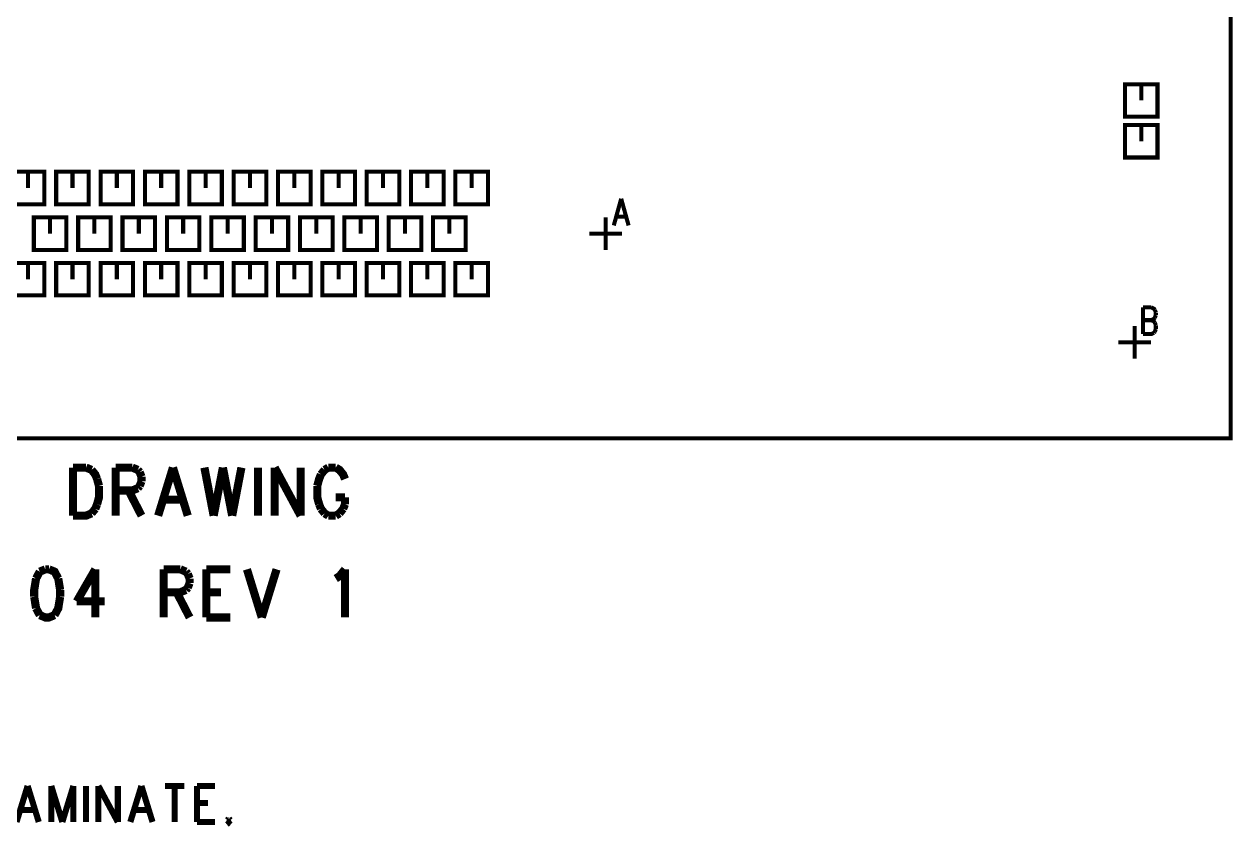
# Model space of a CAD drawing. Extents: x 7.3 to 17.4, y 4.7 to 13.3.
# Drawn here: x 10.535 to 13.505, y 7.046 to 9.017 of the extents above; entities that cross this region are included whole.
import ezdxf

# ---------------------------------------------------------------- set-up
doc = ezdxf.new("R2010")
doc.units = 0
doc.layers.add('DD_PHO', color=6, linetype='CONTINUOUS')

msp = doc.modelspace()

# ---------------------------------------------------------------- linework, layer by layer
at = {"layer": 'DD_PHO'}
for points, const_width in [([(8, 8), (13.5, 8), (13.5, 13), (8, 13), (8, 8)], 0.01), ([(13.24, 8.79), (13.32, 8.79), (13.32, 8.87), (13.24, 8.87), (13.24, 8.79)], 0.01), ([(13.28, 8.83), (13.28, 8.87)], 0.01), ([(13.24, 8.69), (13.32, 8.69), (13.32, 8.77), (13.24, 8.77), (13.24, 8.69)], 0.01), ([(13.28, 8.73), (13.28, 8.77)], 0.01), ([(10.505, 8.575), (10.585, 8.575), (10.585, 8.655), (10.505, 8.655), (10.505, 8.575)], 0.01), ([(10.545, 8.615), (10.545, 8.655)], 0.01), ([(10.614, 8.575), (10.694, 8.575), (10.694, 8.655), (10.614, 8.655), (10.614, 8.575)], 0.01), ([(10.654, 8.615), (10.654, 8.655)], 0.01), ([(10.723, 8.575), (10.803, 8.575), (10.803, 8.655), (10.723, 8.655), (10.723, 8.575)], 0.01), ([(10.763, 8.615), (10.763, 8.655)], 0.01), ([(10.832, 8.575), (10.912, 8.575), (10.912, 8.655), (10.832, 8.655), (10.832, 8.575)], 0.01), ([(10.872, 8.615), (10.872, 8.655)], 0.01), ([(10.941, 8.575), (11.021, 8.575), (11.021, 8.655), (10.941, 8.655), (10.941, 8.575)], 0.01), ([(10.981, 8.615), (10.981, 8.655)], 0.01), ([(11.05, 8.575), (11.13, 8.575), (11.13, 8.655), (11.05, 8.655), (11.05, 8.575)], 0.01), ([(11.09, 8.615), (11.09, 8.655)], 0.01), ([(11.159, 8.575), (11.239, 8.575), (11.239, 8.655), (11.159, 8.655), (11.159, 8.575)], 0.01), ([(11.199, 8.615), (11.199, 8.655)], 0.01), ([(11.268, 8.575), (11.348, 8.575), (11.348, 8.655), (11.268, 8.655), (11.268, 8.575)], 0.01), ([(11.308, 8.615), (11.308, 8.655)], 0.01), ([(11.377, 8.575), (11.457, 8.575), (11.457, 8.655), (11.377, 8.655), (11.377, 8.575)], 0.01), ([(11.417, 8.615), (11.417, 8.655)], 0.01), ([(11.486, 8.575), (11.566, 8.575), (11.566, 8.655), (11.486, 8.655), (11.486, 8.575)], 0.01), ([(11.526, 8.615), (11.526, 8.655)], 0.01), ([(11.595, 8.575), (11.675, 8.575), (11.675, 8.655), (11.595, 8.655), (11.595, 8.575)], 0.01), ([(11.635, 8.615), (11.635, 8.655)], 0.01), ([(12.00218, 8.58862), (11.984, 8.523)], 0.01), ([(12.00218, 8.58862), (12.02036, 8.523)], 0.01), ([(10.559, 8.463), (10.639, 8.463), (10.639, 8.543), (10.559, 8.543), (10.559, 8.463)], 0.01), ([(10.599, 8.503), (10.599, 8.543)], 0.01), ([(10.668, 8.463), (10.748, 8.463), (10.748, 8.543), (10.668, 8.543), (10.668, 8.463)], 0.01), ([(10.708, 8.503), (10.708, 8.543)], 0.01), ([(10.777, 8.463), (10.857, 8.463), (10.857, 8.543), (10.777, 8.543), (10.777, 8.463)], 0.01), ([(10.817, 8.503), (10.817, 8.543)], 0.01), ([(10.886, 8.463), (10.966, 8.463), (10.966, 8.543), (10.886, 8.543), (10.886, 8.463)], 0.01), ([(10.926, 8.503), (10.926, 8.543)], 0.01), ([(10.995, 8.463), (11.075, 8.463), (11.075, 8.543), (10.995, 8.543), (10.995, 8.463)], 0.01), ([(11.035, 8.503), (11.035, 8.543)], 0.01), ([(11.104, 8.463), (11.184, 8.463), (11.184, 8.543), (11.104, 8.543), (11.104, 8.463)], 0.01), ([(11.144, 8.503), (11.144, 8.543)], 0.01), ([(11.213, 8.463), (11.293, 8.463), (11.293, 8.543), (11.213, 8.543), (11.213, 8.463)], 0.01), ([(11.253, 8.503), (11.253, 8.543)], 0.01), ([(11.322, 8.463), (11.402, 8.463), (11.402, 8.543), (11.322, 8.543), (11.322, 8.463)], 0.01), ([(11.362, 8.503), (11.362, 8.543)], 0.01), ([(11.431, 8.463), (11.511, 8.463), (11.511, 8.543), (11.431, 8.543), (11.431, 8.463)], 0.01), ([(11.471, 8.503), (11.471, 8.543)], 0.01), ([(11.54, 8.463), (11.62, 8.463), (11.62, 8.543), (11.54, 8.543), (11.54, 8.463)], 0.01), ([(11.58, 8.503), (11.58, 8.543)], 0.01), ([(11.964, 8.463), (11.964, 8.543)], 0.01), ([(11.99081, 8.54487), (12.01354, 8.54487)], 0.01), ([(11.924, 8.503), (12.004, 8.503)], 0.01), ([(10.505, 8.351), (10.585, 8.351), (10.585, 8.431), (10.505, 8.431), (10.505, 8.351)], 0.01), ([(10.545, 8.391), (10.545, 8.431)], 0.01), ([(10.614, 8.351), (10.694, 8.351), (10.694, 8.431), (10.614, 8.431), (10.614, 8.351)], 0.01), ([(10.654, 8.391), (10.654, 8.431)], 0.01), ([(10.723, 8.351), (10.803, 8.351), (10.803, 8.431), (10.723, 8.431), (10.723, 8.351)], 0.01), ([(10.763, 8.391), (10.763, 8.431)], 0.01), ([(10.832, 8.351), (10.912, 8.351), (10.912, 8.431), (10.832, 8.431), (10.832, 8.351)], 0.01), ([(10.872, 8.391), (10.872, 8.431)], 0.01), ([(10.941, 8.351), (11.021, 8.351), (11.021, 8.431), (10.941, 8.431), (10.941, 8.351)], 0.01), ([(10.981, 8.391), (10.981, 8.431)], 0.01), ([(11.05, 8.351), (11.13, 8.351), (11.13, 8.431), (11.05, 8.431), (11.05, 8.351)], 0.01), ([(11.09, 8.391), (11.09, 8.431)], 0.01), ([(11.159, 8.351), (11.239, 8.351), (11.239, 8.431), (11.159, 8.431), (11.159, 8.351)], 0.01), ([(11.199, 8.391), (11.199, 8.431)], 0.01), ([(11.268, 8.351), (11.348, 8.351), (11.348, 8.431), (11.268, 8.431), (11.268, 8.351)], 0.01), ([(11.308, 8.391), (11.308, 8.431)], 0.01), ([(11.377, 8.351), (11.457, 8.351), (11.457, 8.431), (11.377, 8.431), (11.377, 8.351)], 0.01), ([(11.417, 8.391), (11.417, 8.431)], 0.01), ([(11.486, 8.351), (11.566, 8.351), (11.566, 8.431), (11.486, 8.431), (11.486, 8.351)], 0.01), ([(11.526, 8.391), (11.526, 8.431)], 0.01), ([(11.595, 8.351), (11.675, 8.351), (11.675, 8.431), (11.595, 8.431), (11.595, 8.351)], 0.01), ([(11.635, 8.391), (11.635, 8.431)], 0.01), ([(13.284, 8.32162), (13.284, 8.256)], 0.01), ([(13.284, 8.32162), (13.30445, 8.32162)], 0.01), ([(13.30445, 8.32162), (13.31127, 8.3185), (13.31354, 8.31537)], 0.01), ([(13.31354, 8.31537), (13.31581, 8.30912)], 0.01), ([(13.284, 8.29037), (13.30445, 8.29037)], 0.01), ([(13.31354, 8.29662), (13.31127, 8.2935), (13.30445, 8.29037)], 0.01), ([(13.30445, 8.29037), (13.31127, 8.28725), (13.31354, 8.28412)], 0.01), ([(13.31581, 8.30287), (13.31354, 8.29662)], 0.01), ([(13.31354, 8.28412), (13.31581, 8.27787)], 0.01), ([(13.31581, 8.30912), (13.31581, 8.30287)], 0.01), ([(13.264, 8.196), (13.264, 8.276)], 0.01), ([(13.31127, 8.25912), (13.30445, 8.256), (13.284, 8.256)], 0.01), ([(13.31354, 8.26225), (13.31127, 8.25912)], 0.01), ([(13.31581, 8.2685), (13.31354, 8.26225)], 0.01), ([(13.31581, 8.27787), (13.31581, 8.2685)], 0.01), ([(13.224, 8.236), (13.304, 8.236)], 0.01), ([(10.65545, 7.92812), (10.65545, 7.81)], 0.02), ([(10.65545, 7.92812), (10.68727, 7.92812)], 0.02), ([(10.68727, 7.92812), (10.7009, 7.9225)], 0.02), ([(10.7009, 7.9225), (10.71, 7.91125), (10.71454, 7.9)], 0.02), ([(10.76, 7.92812), (10.76, 7.81)], 0.02), ([(10.76, 7.92812), (10.8009, 7.92812)], 0.02), ([(10.8009, 7.92812), (10.81454, 7.9225)], 0.02), ([(10.81454, 7.9225), (10.81909, 7.91687)], 0.02), ([(10.9009, 7.92812), (10.86454, 7.81)], 0.02), ([(10.9009, 7.92812), (10.93727, 7.81)], 0.02), ([(10.97818, 7.92812), (11.0009, 7.81)], 0.02), ([(11.02363, 7.92812), (11.0009, 7.81)], 0.02), ([(11.02363, 7.92812), (11.04636, 7.81)], 0.02), ([(11.06909, 7.92812), (11.04636, 7.81)], 0.02), ([(11.11, 7.92812), (11.11, 7.81)], 0.02), ([(11.1509, 7.92812), (11.1509, 7.81)], 0.02), ([(11.1509, 7.92812), (11.21454, 7.81)], 0.02), ([(11.21454, 7.92812), (11.21454, 7.81)], 0.02), ([(11.27363, 7.9225), (11.26454, 7.91125)], 0.02), ([(11.28272, 7.92812), (11.27363, 7.9225)], 0.02), ([(11.3009, 7.92812), (11.28272, 7.92812)], 0.02), ([(11.32363, 7.9), (11.31909, 7.91125), (11.31, 7.9225), (11.3009, 7.92812)], 0.02), ([(10.71454, 7.9), (10.71909, 7.88312)], 0.02), ([(10.81909, 7.91687), (10.82363, 7.90562)], 0.02), ([(10.82363, 7.89437), (10.81909, 7.88312)], 0.02), ([(10.82363, 7.90562), (10.82363, 7.89437)], 0.02), ([(11.26454, 7.91125), (11.26, 7.9), (11.25545, 7.88312)], 0.02), ([(10.71909, 7.88312), (10.71909, 7.855), (10.71454, 7.83812)], 0.02), ([(10.8009, 7.87187), (10.76, 7.87187)], 0.02), ([(10.79181, 7.87187), (10.82363, 7.81)], 0.02), ([(10.81454, 7.8775), (10.8009, 7.87187)], 0.02), ([(10.81909, 7.88312), (10.81454, 7.8775)], 0.02), ([(11.25545, 7.88312), (11.25545, 7.855), (11.26, 7.83812)], 0.02), ([(10.71454, 7.83812), (10.71, 7.82687)], 0.02), ([(10.87818, 7.84937), (10.92363, 7.84937)], 0.02), ([(11.26, 7.83812), (11.26454, 7.82687)], 0.02), ([(11.3009, 7.855), (11.32363, 7.855)], 0.02), ([(11.31909, 7.82687), (11.32363, 7.83812)], 0.02), ([(11.32363, 7.83812), (11.32363, 7.855)], 0.02), ([(10.7009, 7.81562), (10.68727, 7.81), (10.65545, 7.81)], 0.02), ([(10.71, 7.82687), (10.7009, 7.81562)], 0.02), ([(11.26454, 7.82687), (11.27363, 7.81562)], 0.02), ([(11.27363, 7.81562), (11.28272, 7.81)], 0.02), ([(11.28272, 7.81), (11.3009, 7.81)], 0.02), ([(11.3009, 7.81), (11.31, 7.81562)], 0.02), ([(11.31, 7.81562), (11.31909, 7.82687)], 0.02), ([(10.56454, 7.65562), (10.56, 7.6275), (10.56, 7.61062)], 0.02), ([(10.57363, 7.6725), (10.56454, 7.65562)], 0.02), ([(10.58727, 7.67812), (10.57363, 7.6725)], 0.02), ([(10.59636, 7.67812), (10.58727, 7.67812)], 0.02), ([(10.61909, 7.65562), (10.61, 7.6725), (10.59636, 7.67812)], 0.02), ([(10.62363, 7.6275), (10.61909, 7.65562)], 0.02), ([(10.71, 7.67812), (10.66454, 7.59937)], 0.02), ([(10.71, 7.67812), (10.71, 7.56)], 0.02), ([(10.87818, 7.67812), (10.87818, 7.56)], 0.02), ([(10.87818, 7.67812), (10.91909, 7.67812)], 0.02), ([(10.91909, 7.67812), (10.93272, 7.6725)], 0.02), ([(10.93272, 7.6725), (10.93727, 7.66687)], 0.02), ([(10.93727, 7.66687), (10.94181, 7.65562)], 0.02), ([(10.94181, 7.65562), (10.94181, 7.64437)], 0.02), ([(10.98272, 7.67812), (10.98272, 7.56)], 0.02), ([(10.98272, 7.67812), (11.04181, 7.67812)], 0.02), ([(11.08272, 7.67812), (11.11909, 7.56)], 0.02), ([(11.15545, 7.67812), (11.11909, 7.56)], 0.02), ([(11.3009, 7.65562), (11.31, 7.66125), (11.32363, 7.67812)], 0.02), ([(11.32363, 7.67812), (11.32363, 7.56)], 0.02), ([(10.62363, 7.61062), (10.62363, 7.6275)], 0.02), ([(10.93272, 7.6275), (10.91909, 7.62187)], 0.02), ([(10.93727, 7.63312), (10.93272, 7.6275)], 0.02), ([(10.94181, 7.64437), (10.93727, 7.63312)], 0.02), ([(10.56, 7.61062), (10.56454, 7.5825)], 0.02), ([(10.61, 7.56562), (10.61909, 7.5825), (10.62363, 7.61062)], 0.02), ([(10.66454, 7.59937), (10.73272, 7.59937)], 0.02), ([(10.91909, 7.62187), (10.87818, 7.62187)], 0.02), ([(10.91, 7.62187), (10.94181, 7.56)], 0.02), ([(10.98272, 7.62187), (11.01909, 7.62187)], 0.02), ([(10.56454, 7.5825), (10.57363, 7.56562)], 0.02), ([(10.57363, 7.56562), (10.58727, 7.56), (10.59636, 7.56), (10.61, 7.56562)], 0.02), ([(10.98272, 7.56), (11.04181, 7.56)], 0.02), ([(10.54386, 7.14609), (10.51659, 7.0575)], 0.015), ([(10.54386, 7.14609), (10.57113, 7.0575)], 0.015), ([(10.60181, 7.14609), (10.60181, 7.0575)], 0.015), ([(10.60181, 7.14609), (10.62909, 7.0575)], 0.015), ([(10.65636, 7.14609), (10.62909, 7.0575)], 0.015), ([(10.65636, 7.14609), (10.65636, 7.0575)], 0.015), ([(10.68704, 7.14609), (10.68704, 7.0575)], 0.015), ([(10.71772, 7.14609), (10.71772, 7.0575)], 0.015), ([(10.71772, 7.14609), (10.76545, 7.0575)], 0.015), ([(10.76545, 7.14609), (10.76545, 7.0575)], 0.015), ([(10.8234, 7.14609), (10.79613, 7.0575)], 0.015), ([(10.8234, 7.14609), (10.85068, 7.0575)], 0.015), ([(10.88136, 7.14609), (10.92909, 7.14609)], 0.015), ([(10.90522, 7.14609), (10.90522, 7.0575)], 0.015), ([(10.95977, 7.14609), (10.95977, 7.0575)], 0.015), ([(10.95977, 7.14609), (11.00409, 7.14609)], 0.015), ([(10.95977, 7.1039), (10.98704, 7.1039)], 0.015), ([(10.52681, 7.08703), (10.5609, 7.08703)], 0.015), ([(10.80636, 7.08703), (10.84045, 7.08703)], 0.015), ([(11.03818, 7.06593), (11.03477, 7.06171)], 0.015), ([(11.03477, 7.06171), (11.03818, 7.0575), (11.04159, 7.06171)], 0.015), ([(11.04159, 7.06171), (11.03818, 7.06593)], 0.015), ([(10.95977, 7.0575), (11.00409, 7.0575)], 0.015)]:
    msp.add_lwpolyline(points, dxfattribs=dict(at, const_width=const_width))

doc.saveas('drawing.dxf')
